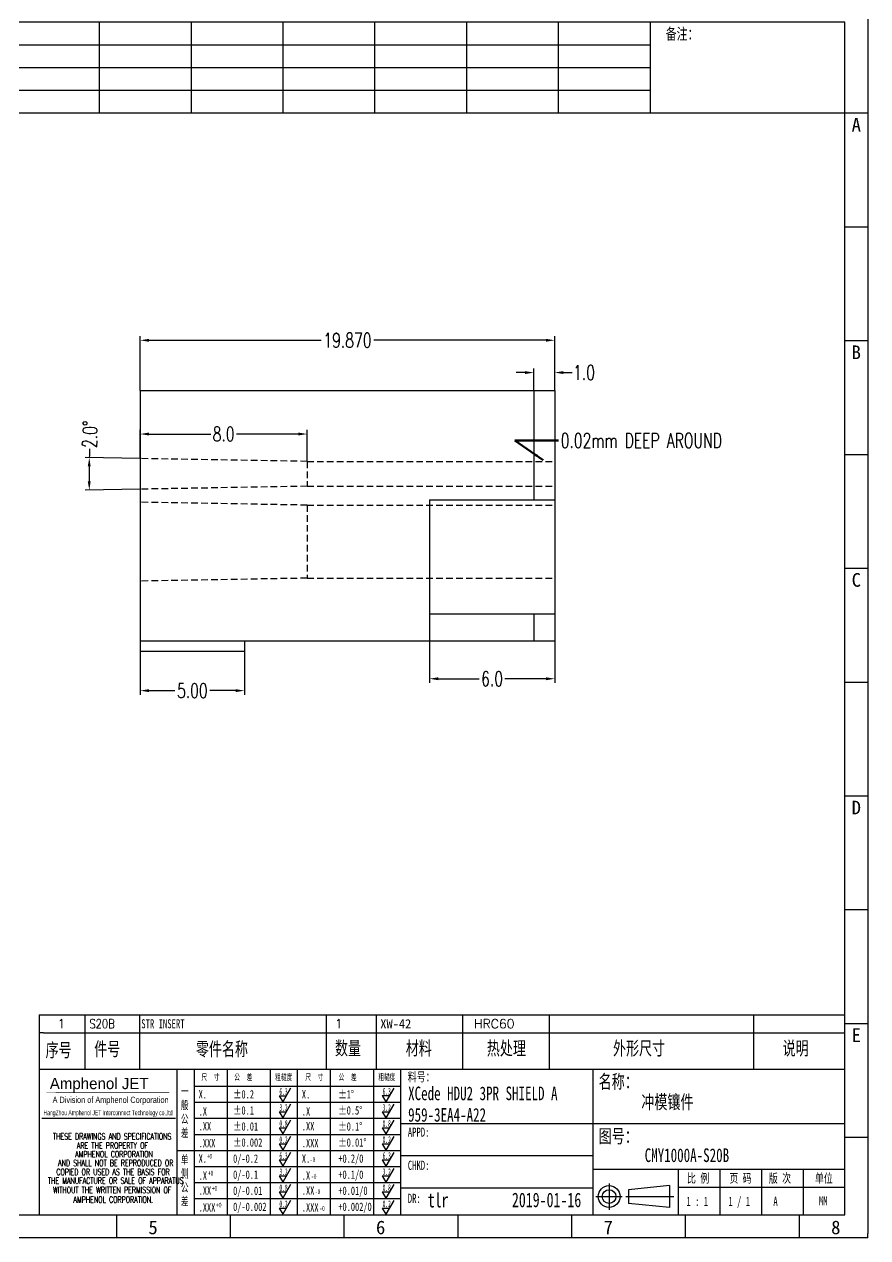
# Model space of a CAD drawing. Header units: millimetres. Extents: x -2852 to 5627, y -2271 to 1849.
# Drawn here: x -2808.1 to -2767.7, y -186.3 to -128.1 of the extents above; entities that cross this region are included whole.
import ezdxf
from ezdxf.enums import TextEntityAlignment as Align

# ---------------------------------------------------------------- set-up
doc = ezdxf.new("R2010")
doc.units = ezdxf.units.MM
doc.header["$PDSIZE"] = 3
doc.linetypes.add('DASHED2', pattern=[9.525, 6.35, -3.175])
for name, color, linetype in [('1', 7, 'Continuous'), ('11', 4, 'DASHED2'), ('41', 1, 'Continuous')]:
    doc.layers.add(name, color=color, linetype=linetype)
doc.styles.add('CH', font='仿宋_GB2312_0.ttf')
doc.styles.add('jet02', font='simplex.shx', dxfattribs={"width": 0.7})
doc.styles.add('SIMPLEX', font='SIMPLEX')
doc.styles.get("Standard").update_dxf_attribs({"font": '仿宋_GB2312_0.ttf', "width": 0.7})
doc.styles.add('TEXTSTYLE_1', font='TRIUMB.TTF')
doc.styles.add('TEXTSTYLE_2', font='TRIUM.TTF')
doc.styles.add('tk', font='', dxfattribs={"width": 0.7})
doc.styles.add('tk 2', font='仿宋_GB2312_0.ttf', dxfattribs={"width": 0.65})
doc.styles.add('tk 4', font='simplex.shx', dxfattribs={"width": 0.65, "bigfont": 'bigfont.shx'})
doc.styles.get('tk').set_extended_font_data('NSimSun')
doc.dimstyles.new('jet02', dxfattribs={"dimtxt": 3.5, "dimasz": 2.1, "dimexe": 1, "dimexo": 0, "dimgap": 0.5, "dimtad": 0, "dimtoh": 1, "dimdec": 3, "dimzin": 9, "dimdsep": 46, "dimtxsty": 'jet02', "dimcen": 0, "dimclrt": 256, "dimazin": 2, "dimtfac": 1, "dimtdec": 3, "dimtofl": 0, "dimtmove": 0, "dimatfit": 1, "dimfxl": 0, "dimarcsym": 0})

# ---------------------------------------------------------------- blocks, each defined once
blk = doc.blocks.new('*D22')
at = {"layer": '41', "ltscale": 0.05}
for p, q in [((-1887.351, -2610.577), (-1887.351, -2612.668)), ((-1882.351, -2610.577), (-1882.351, -2612.668)), ((-1886.931, -2612.468), (-1885.697, -2612.468)), ((-1882.771, -2612.468), (-1884.004, -2612.468))]:
    blk.add_line(p, q, dxfattribs=at)
for points in [[(-1886.931, -2612.398), (-1886.931, -2612.538), (-1887.351, -2612.468)], [(-1882.771, -2612.398), (-1882.771, -2612.538), (-1882.351, -2612.468)]]:
    blk.add_solid(points, dxfattribs=at)
at = {"layer": 'Defpoints', "color": 0, "ltscale": 0.05}
for p in [(-1887.351, -2610.577), (-1882.351, -2610.577), (-1882.351, -2612.468)]:
    blk.add_point(p, dxfattribs=at)
at = {"layer": '41', "ltscale": 0.05, "insert": (-1884.851, -2612.468), "char_height": 0.7, "attachment_point": 5, "style": 'jet02'}
blk.add_mtext('5.00', dxfattribs=at)
blk = doc.blocks.new('*D23')
at = {"layer": '41', "ltscale": 0.05}
for p, q in [((-1887.351, -2598.077), (-1887.351, -2595.475)), ((-1867.481, -2598.077), (-1867.481, -2595.475)), ((-1886.931, -2595.675), (-1878.682, -2595.675)), ((-1867.901, -2595.675), (-1876.149, -2595.675))]:
    blk.add_line(p, q, dxfattribs=at)
for points in [[(-1886.931, -2595.605), (-1886.931, -2595.745), (-1887.351, -2595.675)], [(-1867.901, -2595.605), (-1867.901, -2595.745), (-1867.481, -2595.675)]]:
    blk.add_solid(points, dxfattribs=at)
at = {"layer": 'Defpoints', "color": 0, "ltscale": 0.05}
for p in [(-1867.481, -2595.675), (-1887.351, -2598.077), (-1867.481, -2598.077)]:
    blk.add_point(p, dxfattribs=at)
at = {"layer": '41', "ltscale": 0.05, "insert": (-1877.416, -2595.675), "char_height": 0.7, "attachment_point": 5, "style": 'jet02'}
blk.add_mtext('19.870', dxfattribs=at)
blk = doc.blocks.new('*D24')
at = {"layer": '41', "ltscale": 0.05}
for p, q in [((-1887.351, -2601.343), (-1887.351, -2599.968)), ((-1886.931, -2600.168), (-1883.964, -2600.168)), ((-1879.771, -2600.168), (-1882.737, -2600.168)), ((-1879.351, -2601.482), (-1879.351, -2599.968))]:
    blk.add_line(p, q, dxfattribs=at)
for points in [[(-1886.931, -2600.098), (-1886.931, -2600.238), (-1887.351, -2600.168)], [(-1879.771, -2600.098), (-1879.771, -2600.238), (-1879.351, -2600.168)]]:
    blk.add_solid(points, dxfattribs=at)
at = {"layer": 'Defpoints', "color": 0, "ltscale": 0.05}
for p in [(-1887.351, -2600.168), (-1887.351, -2601.343), (-1879.351, -2601.482)]:
    blk.add_point(p, dxfattribs=at)
at = {"layer": '41', "ltscale": 0.05, "insert": (-1883.351, -2600.168), "char_height": 0.7, "attachment_point": 5, "style": 'jet02'}
blk.add_mtext('8.0', dxfattribs=at)
blk = doc.blocks.new('*D25')
at = {"layer": '41', "ltscale": 0.05}
for p, q in [((-1887.351, -2601.343), (-1889.989, -2601.296)), ((-1887.351, -2602.812), (-1889.989, -2602.858))]:
    blk.add_line(p, q, dxfattribs=at)
for start, end in [(178.45962, 179), (179.54038, 180.45962)]:
    blk.add_arc((-1845.263, -2602.077), 44.533, start, end, dxfattribs=at)
for points in [[(-1889.864, -2601.719), (-1889.724, -2601.721), (-1889.789, -2601.3)], [(-1889.724, -2602.434), (-1889.864, -2602.435), (-1889.789, -2602.854)]]:
    blk.add_solid(points, dxfattribs=at)
at = {"layer": 'Defpoints', "color": 0, "ltscale": 0.05}
for p in [(-1887.351, -2601.343), (-1879.351, -2601.482), (-1889.795, -2602.336), (-1887.351, -2602.812), (-1879.351, -2602.672)]:
    blk.add_point(p, dxfattribs=at)
at = {"layer": '41', "ltscale": 0.05, "insert": (-1889.761, -2600.185), "char_height": 0.7, "attachment_point": 5, "rotation": 88.45962, "style": 'jet02'}
blk.add_mtext('2.0°', dxfattribs=at)
blk = doc.blocks.new('*D26')
at = {"layer": '41', "ltscale": 0.05}
for p, q in [((-1868.901, -2597.223), (-1869.321, -2597.223)), ((-1868.481, -2598.077), (-1868.481, -2597.023)), ((-1867.481, -2598.077), (-1867.481, -2597.023)), ((-1867.061, -2597.223), (-1866.641, -2597.223))]:
    blk.add_line(p, q, dxfattribs=at)
for points in [[(-1868.901, -2597.153), (-1868.901, -2597.293), (-1868.481, -2597.223)], [(-1867.061, -2597.153), (-1867.061, -2597.293), (-1867.481, -2597.223)]]:
    blk.add_solid(points, dxfattribs=at)
at = {"layer": 'Defpoints', "color": 0, "ltscale": 0.05}
for p in [(-1867.481, -2597.223), (-1868.481, -2598.077), (-1867.481, -2598.077)]:
    blk.add_point(p, dxfattribs=at)
at = {"layer": '41', "ltscale": 0.05, "insert": (-1866.074, -2597.223), "char_height": 0.7, "attachment_point": 5, "style": 'jet02'}
blk.add_mtext('1.0', dxfattribs=at)
blk = doc.blocks.new('A3-N')
at = {"layer": '1', "color": 1}
for p, q in [((420, 296.73), (420, 1)), ((420, 269.45), (414.55, 269.45)), ((420, 242.18), (414.55, 242.18)), ((420, 214.91), (414.55, 214.91)), ((420, 187.64), (414.55, 187.64)), ((420, 160.36), (414.55, 160.36)), ((420, 133.09), (414.55, 133.09)), ((420, 105.82), (414.55, 105.82)), ((420, 78.55), (414.55, 78.55)), ((420, 51.27), (414.55, 51.27)), ((222.45, 49.09), (221.45, 49.09)), ((221.45, 49.09), (221.45, 40.36)), ((222.45, 49.09), (414.55, 49.09)), ((232.36, 49.09), (232.36, 40.36)), ((245.45, 49.09), (245.45, 40.36)), ((290.18, 49.09), (290.18, 40.36)), ((302.18, 49.09), (302.18, 40.36)), ((322.91, 49.09), (322.91, 40.36)), ((343.64, 49.09), (343.64, 40.36)), ((392.73, 40.36), (392.73, 49.09)), ((258.55, 40.36), (258.55, 5.44)), ((266.45, 40.36), (266.45, 5.44)), ((276.78, 40.36), (276.78, 5.45)), ((291.18, 40.36), (291.18, 5.45)), ((301.51, 40.37), (301.51, 5.46)), ((308.01, 40.36), (308.01, 5.45)), ((354.09, 40.36), (354.09, 5.45)), ((308.01, 32.39), (258.55, 32.39)), ((308.01, 28.54), (258.55, 28.54)), ((414.55, 27.27), (308.01, 27.27)), ((308.01, 24.69), (258.55, 24.69)), ((420, 24), (414.55, 24)), ((354.09, 19.63), (308.01, 19.63)), ((308.01, 16.99), (258.55, 16.99)), ((414.55, 16.36), (354.09, 16.36)), ((374.55, 16.36), (374.55, 5.45)), ((384.55, 16.36), (384.55, 5.45)), ((394.55, 16.36), (394.55, 5.45)), ((404.55, 16.36), (404.55, 5.45)), ((308.01, 13.14), (258.55, 13.14)), ((308.01, 11.99), (354.09, 11.99)), ((372.51, 12.49), (362.69, 11.5)), ((372.51, 12.49), (372.51, 7.25)), ((414.55, 12), (374.55, 12)), ((308.01, 9.29), (258.55, 9.29)), ((362.69, 11.5), (362.69, 8.23)), ((372.51, 7.25), (362.69, 8.23)), ((240, 0), (240, 5.45)), ((267.27, 0), (267.27, 5.45)), ((294.55, 0), (294.55, 5.45)), ((321.82, 0), (321.82, 5.45)), ((349.09, 0), (349.09, 5.45)), ((376.36, 0), (376.36, 5.45)), ((403.64, 0), (403.64, 5.45)), ((420, 0), (1, 0)), ((420, 0), (420, 1))]:
    blk.add_line(p, q, dxfattribs=at)
at = {"layer": '1'}
for p, q in [((414.55, 278.18), (414.55, 284.73)), ((221.45, 40.36), (221.45, 5.45)), ((221.45, 40.36), (414.55, 40.36)), ((221.45, 40.36), (414.55, 40.36)), ((254.41, 40.36), (254.41, 5.45)), ((283.28, 40.36), (283.28, 5.45)), ((308.01, 36.24), (258.55, 36.24)), ((222.08, 28.67), (254.12, 28.67)), ((308.01, 20.84), (254.41, 20.84))]:
    blk.add_line(p, q, dxfattribs=at)
at = {"layer": '1', "color": 1, "ltscale": 0.05}
for p, q in [((281.68, 35.84), (279.79, 32.56)), ((306.41, 35.84), (304.52, 32.56)), ((278.93, 34.04), (279.79, 32.56)), ((278.93, 34.04), (280.65, 34.04)), ((281.68, 31.99), (279.79, 28.71)), ((303.66, 34.05), (304.52, 32.56)), ((303.66, 34.05), (305.38, 34.05)), ((306.41, 31.99), (304.52, 28.71)), ((278.93, 30.19), (279.79, 28.71)), ((278.93, 30.19), (280.65, 30.19)), ((303.66, 30.2), (305.38, 30.2)), ((303.66, 30.2), (304.52, 28.71)), ((278.93, 26.34), (279.79, 24.86)), ((278.93, 26.34), (280.65, 26.34)), ((281.68, 28.14), (279.79, 24.86)), ((303.66, 26.35), (304.52, 24.86)), ((303.66, 26.35), (305.38, 26.35)), ((306.41, 28.14), (304.52, 24.86)), ((281.68, 24.29), (279.79, 21.01)), ((306.41, 24.29), (304.52, 21.01)), ((278.93, 22.49), (280.65, 22.49)), ((278.93, 22.49), (279.79, 21.01)), ((281.68, 20.45), (279.79, 17.17)), ((303.66, 22.5), (305.38, 22.5)), ((303.66, 22.5), (304.52, 21.01)), ((306.41, 20.46), (304.52, 17.18)), ((278.93, 18.66), (279.79, 17.17)), ((278.93, 18.66), (280.65, 18.66)), ((303.66, 18.66), (304.52, 17.18)), ((303.66, 18.66), (305.38, 18.66)), ((278.93, 14.81), (280.65, 14.81)), ((278.93, 14.81), (279.79, 13.32)), ((281.68, 16.6), (279.79, 13.32)), ((303.66, 14.81), (305.38, 14.81)), ((303.66, 14.81), (304.52, 13.33)), ((306.41, 16.61), (304.52, 13.33)), ((281.68, 12.75), (279.79, 9.47)), ((306.41, 12.76), (304.52, 9.48)), ((278.93, 10.96), (279.79, 9.47)), ((278.93, 10.96), (280.65, 10.96)), ((281.68, 8.9), (279.79, 5.62)), ((303.66, 10.96), (304.52, 9.48)), ((303.66, 10.96), (305.38, 10.96)), ((306.41, 8.91), (304.52, 5.63)), ((278.93, 7.11), (279.79, 5.62)), ((278.93, 7.11), (280.65, 7.11)), ((303.66, 7.11), (305.38, 7.11)), ((303.66, 7.11), (304.52, 5.63))]:
    blk.add_line(p, q, dxfattribs=at)
at = {"layer": '1', "color": 1, "ltscale": 0.1}
for p, q in [((358.01, 13.02), (358.01, 6.71)), ((354.86, 9.87), (361.17, 9.87)), ((362.03, 9.87), (373.54, 9.87))]:
    blk.add_line(p, q, dxfattribs=at)
at = {"layer": '1'}
blk.add_lwpolyline([(221.45, 5.45), (414.55, 5.45), (414.55, 291.27), (5.45, 291.27), (5.45, 5.45), (414.55, 5.45)], dxfattribs=at)
at = {"layer": '1', "color": 7, "linetype": 'Continuous', "const_width": 0.123}
blk.add_lwpolyline([(223.11, 34.74), (252.6, 34.76)], dxfattribs=at)
at = {"layer": '1', "color": 1}
for radius in [2.62, 1.64]:
    blk.add_circle((358.01, 9.87), radius, dxfattribs=at)
at = {"layer": '41'}
for p, q in [((235.82, 291.27), (235.82, 269.45)), ((257.82, 291.27), (257.82, 269.45)), ((279.82, 291.27), (279.82, 269.45)), ((301.82, 291.27), (301.82, 269.45)), ((323.82, 291.27), (323.82, 269.45)), ((345.82, 291.27), (345.82, 269.45)), ((367.82, 291.27), (367.82, 269.45)), ((367.82, 285.82), (5.45, 285.82)), ((367.82, 280.36), (5.45, 280.36)), ((367.82, 274.91), (5.45, 274.91)), ((414.55, 269.45), (5.45, 269.45))]:
    blk.add_line(p, q, dxfattribs=at)
at = {"layer": '1', "style": 'tk', "width": 0.7}
blk.add_text('备注：', height=2.727, dxfattribs=at).set_placement((375.51, 288.55), align=Align.MIDDLE)
at = {"layer": '1', "color": 1}
for s, p in [('A', (418.37, 268.36)), ('B', (418.37, 213.82)), ('C', (418.37, 159.27)), ('D', (418.37, 104.73)), ('E', (418.37, 50.18))]:
    blk.add_text(s, height=3.27, dxfattribs=at).set_placement(p, align=Align.TOP_RIGHT)
at = {"layer": '1', "color": 1, "style": 'tk 2', "width": 0.7}
for s, height, p in [('序号', 3.273, (222.96, 43.34)), ('件号', 3.273, (234.62, 43.61)), ('零件名称', 3.273, (258.97, 43.61)), ('数量', 3.273, (292.3, 43.78)), ('材料', 3.273, (309.27, 43.78)), ('热处理', 3.273, (328.71, 43.78)), ('外形尺寸', 3.273, (358.94, 43.78)), ('说明', 3.273, (399.61, 43.78)), ('料号：', 2.182, (309.77, 37.46)), ('名称：', 3.273, (355.52, 35.79)), ('图号：', 3.273, (355.52, 22.7)), ('比 例', 2.182, (376.69, 13.18)), ('页 码', 2.182, (386.85, 13.18)), ('版 次', 2.182, (396.31, 13.18)), ('单位', 2.182, (407.35, 13.18))]:
    blk.add_text(s, height=height, dxfattribs=at).set_placement(p)
at = {"layer": '1', "color": 7, "linetype": 'Continuous', "style": 'TEXTSTYLE_1'}
blk.add_text('Amphenol JET', height=2.7, dxfattribs=at).set_placement((223.96, 35.61))
at = {"layer": '1', "color": 1, "style": 'tk 2', "width": 0.7}
for s, p in [('X.', (259.64, 34.37)), ('%%P0.2', (267.9, 34.37)), ('X.', (284.37, 34.37)), ('%%P1%%D', (293.12, 34.37)), ('.X', (259.64, 30.28)), ('%%P0.1', (267.9, 30.52)), ('.X', (284.37, 30.28)), ('%%P0.5%%D', (293.12, 30.52)), ('.XX', (259.64, 26.71)), ('%%P0.01', (267.9, 26.67)), ('.XX', (284.37, 26.71)), ('%%P0.1%%D', (293.12, 26.67)), ('.XXX', (259.64, 22.68)), ('%%P0.002', (267.9, 22.82)), ('.XXX', (284.37, 22.68)), ('%%P0.01%%D', (293.12, 22.82)), ('X.', (259.64, 18.97)), ('0/-0.2', (267.9, 18.97)), ('X.', (284.37, 18.97)), ('+0.2/0', (293.12, 18.97)), ('.X', (259.64, 14.88)), ('0/-0.1', (267.9, 15.12)), ('.X', (284.37, 14.88)), ('+0.1/0', (293.12, 15.12)), ('.XX', (259.64, 11.31)), ('0/-0.01', (267.9, 11.27)), ('.XX', (284.37, 11.31)), ('+0.01/0', (293.12, 11.27)), ('.XXX', (259.64, 7.28)), ('0/-0.002', (267.9, 7.42)), ('.XXX', (284.37, 7.28)), ('+0.002/0', (293.12, 7.42))]:
    blk.add_text(s, height=2, dxfattribs=at).set_placement(p, align=Align.MIDDLE_LEFT)
at = {"layer": '1', "color": 1, "ltscale": 0.05, "style": 'tk 2', "width": 0.5}
for s, p in [('6.3', (279.01, 34.26)), ('6.3', (303.74, 34.27)), ('3.2', (279.01, 30.41)), ('3.2', (303.74, 30.42)), ('0.8', (279.01, 26.56)), ('0.8', (303.74, 26.57)), ('0.2', (279.01, 22.71)), ('0.2', (303.74, 22.72)), ('6.3', (279.01, 18.87)), ('6.3', (303.74, 18.88)), ('3.2', (279.01, 15.02)), ('3.2', (303.74, 15.03)), ('0.8', (279.01, 11.17)), ('0.8', (303.74, 11.18)), ('0.2', (279.01, 7.32)), ('0.2', (303.74, 7.33))]:
    blk.add_text(s, height=1.6, dxfattribs=at).set_placement(p)
at = {"layer": '1', "color": 7, "linetype": 'Continuous'}
for s, height, style, width, p in [('A Division of Amphenol Corporation', 1.5, 'TEXTSTYLE_2', 0.7, (224.64, 32.29)), ('HangZhou Amphenol JET Interconnect Technology co.,ltd ', 1.2, 'TEXTSTYLE_2', 0.6, (222.47, 29.36)), ('THESE DRAWINGS AND SPECIFICATIONS', 1.5, 'tk 4', 0.6, (224.73, 23.52)), ('AMPHENOL CORPORATION', 1.5, 'tk 4', 0.6, (230.04, 19.27)), ('ARE THE PROPERTY OF', 1.5, 'tk 4', 0.6, (230.45, 21.35)), ('AND SHALL NOT BE REPRODUCED OR', 1.5, 'tk 4', 0.6, (225.95, 17.17)), ('COPIED OR USED AS THE BASIS FOR', 1.5, 'tk 4', 0.6, (225.54, 15.02)), ('THE MANUFACTURE OR SALE OF APPARATUS', 1.5, 'tk 4', 0.6, (223.5, 12.92)), ('WITHOUT THE WRITTEN PERMISSION OF', 1.5, 'tk 4', 0.6, (224.73, 10.67)), ('AMPHENOL CORPORATION.', 1.5, 'tk 4', 0.6, (229.63, 8.4))]:
    blk.add_text(s, height=height, dxfattribs=dict(at, style=style, width=width)).set_placement(p)
at = {"layer": '1', "style": 'tk 2', "width": 0.7}
for s, p in [('APPD:', (309.77, 24.21)), ('CHKD:', (309.77, 16.27)), ('DR:', (309.77, 8.35))]:
    blk.add_text(s, height=2.182, dxfattribs=at).set_placement(p)
at = {"layer": '1', "color": 7, "style": 'tk 2', "width": 0.7}
blk.add_text('MM', height=2.182, dxfattribs=at).set_placement((408.31, 7.75))
at = {"layer": '1', "color": 1}
for s, p in [('5', (248.72, 4.11)), ('6', (303.26, 4.11)), ('7', (357.81, 4.11)), ('8', (412.35, 4.11))]:
    blk.add_text(s, height=3.27, dxfattribs=at).set_placement(p, align=Align.TOP_CENTER)
at = {"layer": '1', "color": 1, "ltscale": 0.05, "char_height": 1.5, "width": 6.3627, "attachment_point": 1, "style": 'tk 2'}
for s, insert in [('尺  寸', (260.31, 39.25)), ('公  差', (268.17, 39.25)), ('粗糙度', (277.98, 39.25)), ('尺  寸', (285.2, 39.25)), ('公  差', (293.18, 39.25)), ('粗糙度', (302.71, 39.26))]:
    blk.add_mtext(s, dxfattribs=dict(at, insert=insert))
at = {"layer": '1', "ltscale": 0.05, "char_height": 2, "width": 2.5195, "attachment_point": 1, "style": 'tk 2'}
for s, insert in [('一般公差', (255.39, 36.11)), ('单侧公差', (255.39, 19.71))]:
    blk.add_mtext(s, dxfattribs=dict(at, insert=insert))
at = {"layer": '1', "color": 1, "ltscale": 0.05, "char_height": 1.2, "width": 5.1396, "attachment_point": 1, "line_spacing_factor": 0.8, "style": 'tk 2'}
for s, insert in [('+0', (261.58, 20.13)), ('-0', (286.31, 19.33)), ('+0', (261.88, 16.09)), ('-0', (286.61, 15.29)), ('+0', (262.79, 12.45)), ('-0', (287.51, 11.65)), ('+0', (263.87, 8.44)), ('-0', (288.59, 7.64))]:
    blk.add_mtext(s, dxfattribs=dict(at, insert=insert))
at = {"layer": '1', "style": 'tk 2', "width": 0.7}
for tag, p in [('PATR-NO1', (309.84, 32.96)), ('TITLE', (365.74, 30.9)), ('PATR-NO2', (309.84, 27.81)), ('DWG-NO:', (366.54, 18.14))]:
    blk.add_attdef(tag, p, '', height=3.27, dxfattribs=at)
at = {"layer": '1', "color": 1, "style": 'tk 2', "width": 0.7}
for tag, p in [('DRAW', (314.55, 7.27)), ('DATE', (334.72, 7.32))]:
    blk.add_attdef(tag, p, '', height=3.49, dxfattribs=at)
at = {"layer": '1', "style": 'tk 2', "width": 0.7}
for tag, p in [('SCALE', (376.55, 8.73)), ('SHEET', (386.6, 8.72)), ('REV', (397.38, 8.73))]:
    blk.add_attdef(tag, text='', height=2.18, dxfattribs=at).set_placement(p, align=Align.MIDDLE_LEFT)
blk = doc.blocks.new('FB3')
at = {"layer": '1', "color": 1}
for p, q in [((0, 4.36), (193.09, 4.36)), ((0, 4.36), (0, 0)), ((10.91, 4.36), (10.91, 0)), ((24, 4.36), (24, 0)), ((68.73, 4.36), (68.73, 0)), ((80.73, 4.36), (80.73, 0)), ((101.45, 4.36), (101.45, 0)), ((122.18, 4.36), (122.18, 0)), ((171.27, 0), (171.27, 4.36))]:
    blk.add_line(p, q, dxfattribs=at)
at = {"layer": '1'}
for tag, style, p in [('ITEM', 'SIMPLEX', (4.36, 2.18)), ('PARTNO', 'SIMPLEX', (12, 2.18)), ('QTY', 'SIMPLEX', (74.18, 2.18)), ('MATL', 'CH', (81.72, 2.18)), ('FINISH', 'SIMPLEX', (104.17, 2.18)), ('SPEC', 'SIMPLEX', (130.91, 2.18)), ('REMARK', 'SIMPLEX', (174.06, 2.18))]:
    blk.add_attdef(tag, text='', height=2.18, dxfattribs=dict(at, style=style)).set_placement(p, align=Align.MIDDLE_LEFT)
at = {"layer": '1', "style": 'tk', "width": 0.7}
blk.add_attdef('DIE', text='', height=2.18, dxfattribs=at).set_placement((24.43, 2.18), align=Align.MIDDLE_LEFT)
blk = doc.blocks.new('*D674')
at = {"layer": '41', "ltscale": 0.05}
for p, q in [((-1873.481, -2608.784), (-1873.481, -2612.097)), ((-1867.481, -2610.077), (-1867.481, -2612.097)), ((-1873.061, -2611.897), (-1871.094, -2611.897)), ((-1867.901, -2611.897), (-1869.867, -2611.897))]:
    blk.add_line(p, q, dxfattribs=at)
for points in [[(-1873.061, -2611.827), (-1873.061, -2611.967), (-1873.481, -2611.897)], [(-1867.901, -2611.827), (-1867.901, -2611.967), (-1867.481, -2611.897)]]:
    blk.add_solid(points, dxfattribs=at)
at = {"layer": 'Defpoints', "color": 0, "ltscale": 0.05}
for p in [(-1873.481, -2608.784), (-1867.481, -2610.077), (-1867.481, -2611.897)]:
    blk.add_point(p, dxfattribs=at)
at = {"layer": '41', "ltscale": 0.05, "insert": (-1870.481, -2611.897), "char_height": 0.7, "attachment_point": 5, "style": 'jet02'}
blk.add_mtext('6.0', dxfattribs=at)

msp = doc.modelspace()

# ---------------------------------------------------------------- linework, layer by layer
at = {"layer": '1', "ltscale": 0.05}
for p, q in [((-2802.5584, -145.6474), (-2782.6884, -145.6474)), ((-2802.5584, -145.6474), (-2802.5584, -158.1474)), ((-2782.6884, -145.6474), (-2782.6884, -157.6474)), ((-2788.6884, -150.8974), (-2782.6884, -150.8974)), ((-2788.6884, -150.8974), (-2788.6884, -156.3545)), ((-2788.6884, -156.3545), (-2782.6884, -156.3545)), ((-2802.5584, -157.6474), (-2782.6884, -157.6474)), ((-2802.5584, -158.1474), (-2797.5584, -158.1474)), ((-2797.5584, -157.6474), (-2797.5584, -158.1474))]:
    msp.add_line(p, q, dxfattribs=at)
at = {"layer": '1', "color": 3, "ltscale": 0.05}
for p, q in [((-2783.6884, -145.6474), (-2783.6884, -150.8974)), ((-2783.6884, -156.3545), (-2783.6884, -157.6474))]:
    msp.add_line(p, q, dxfattribs=at)
at = {"layer": '11', "ltscale": 0.05}
for p, q in [((-2794.5584, -149.0524), (-2802.5584, -148.9127)), ((-2794.5584, -149.0524), (-2782.6884, -149.0524)), ((-2794.5584, -149.0524), (-2794.5584, -150.2424)), ((-2794.5584, -150.2424), (-2802.5584, -150.382)), ((-2794.5584, -150.2424), (-2782.6884, -150.2424)), ((-2794.5584, -151.1474), (-2802.5584, -151.0077)), ((-2794.5584, -151.1474), (-2782.6884, -151.1474)), ((-2794.5584, -151.1474), (-2794.5584, -154.6474)), ((-2794.5584, -154.6474), (-2802.5584, -154.787)), ((-2794.5584, -154.6474), (-2782.6884, -154.6474))]:
    msp.add_line(p, q, dxfattribs=at)

# ---------------------------------------------------------------- block references
at = {"layer": '1', "ltscale": 0.05, "xscale": 0.2000000000000455, "yscale": 0.2000000000000455, "zscale": 0.2000000000000455}
msp.add_blockref('A3-N', (-2851.6835, -186.2581), dxfattribs=at).add_auto_attribs({'DWG-NO:': 'CMY1000A-S20B', 'TITLE': '冲模镶件', 'REV': 'A', 'SHEET': '1 / 1', 'DRAW': 'tlr', 'DATE': '2019-01-16', 'PATR-NO1': 'XCede HDU2 3PR SHIELD A', 'PATR-NO2': '959-3EA4-A22', 'SCALE': '1 : 1'})
at = {"layer": '1', "ltscale": 0.05}
ref = msp.add_blockref('FB3', (-2807.3925, -176.4399), dxfattribs=dict(at, xscale=0.2000000000000455, yscale=0.2000000000000455, zscale=0.2000000000000455))
ref.add_attrib('PARTNO', 'S20B', dxfattribs={"height": 0.43636, "style": 'SIMPLEX', "width": 0.8}).set_placement((-2804.9925, -176.0035), align=Align.MIDDLE_LEFT)
ref.add_attrib('ITEM', '1', dxfattribs={"height": 0.4364, "style": 'SIMPLEX'}).set_placement((-2806.5198, -176.0035), align=Align.MIDDLE_LEFT)
ref.add_attrib('DIE', 'STR INSERT', dxfattribs={"height": 0.43636, "style": 'tk', "width": 0.7}).set_placement((-2802.5065, -176.0035), align=Align.MIDDLE_LEFT)
ref.add_attrib('QTY', '1', dxfattribs={"height": 0.4364, "style": 'SIMPLEX'}).set_placement((-2793.2326, -176.0035), align=Align.MIDDLE_LEFT)
ref.add_attrib('MATL', 'XW-42', dxfattribs={"height": 0.43636, "style": 'CH'}).set_placement((-2791.0493, -176.0035), align=Align.MIDDLE_LEFT)
ref.add_attrib('FINISH', 'HRC60', dxfattribs={"height": 0.43636, "style": 'SIMPLEX'}).set_placement((-2786.558, -176.0035), align=Align.MIDDLE_LEFT)

# ---------------------------------------------------------------- texts
at = {"layer": '41', "ltscale": 0.05, "insert": (-2782.4013, -148.0497), "char_height": 0.7, "attachment_point": 4, "style": 'jet02'}
msp.add_mtext('0.02mm DEEP AROUND', dxfattribs=at)

# ---------------------------------------------------------------- dimensions: what is measured, and where the dimension line sits
at = {"layer": '41', "ltscale": 0.05}
for base, p1, p2, override, picture, middle in [((-2782.6884, -143.2448), (-2802.5584, -145.6474), (-2782.6884, -145.6474), {"dimscale": 0.2, "dimtoh": 0, "dimzin": 1, "dimclrd": 256, "dimclre": 256, "dimadec": 3, "dimazin": 0, "dimatfit": 3, "dimlwd": 65535, "dimlwe": 65535}, '*D23', (-2792.6234, -143.2448)), ((-2782.6884, -144.793), (-2783.6884, -145.6474), (-2782.6884, -145.6474), {"dimscale": 0.2, "dimtoh": 0, "dimdec": 1, "dimzin": 1, "dimclrd": 256, "dimclre": 256, "dimadec": 1, "dimazin": 0, "dimatfit": 3, "dimlwd": 65535, "dimlwe": 65535}, '*D26', (-2781.2817, -144.793)), ((-2802.5584, -147.7386), (-2794.5584, -149.0524), (-2802.5584, -148.9127), {"dimscale": 0.2, "dimtoh": 0, "dimdec": 1, "dimzin": 1, "dimclrd": 256, "dimclre": 256, "dimadec": 1, "dimazin": 0, "dimatfit": 3, "dimlwd": 65535, "dimlwe": 65535}, '*D24', (-2798.5584, -147.7386)), ((-2782.6884, -159.4672), (-2788.6884, -156.3545), (-2782.6884, -157.6474), {"dimscale": 0.2, "dimtoh": 0, "dimdec": 1, "dimzin": 1, "dimclrd": 256, "dimclre": 256, "dimadec": 1, "dimazin": 0, "dimatfit": 3, "dimlwd": 65535, "dimlwe": 65535}, '*D674', (-2785.6884, -159.4672)), ((-2797.5584, -160.0377), (-2802.5584, -158.1474), (-2797.5584, -158.1474), {"dimscale": 0.2, "dimtoh": 0, "dimdec": 2, "dimzin": 1, "dimclrd": 256, "dimclre": 256, "dimazin": 0, "dimatfit": 3, "dimlwd": 65535, "dimlwe": 65535}, '*D22', (-2800.0584, -160.0377))]:
    dim = msp.add_linear_dim(base=base, p1=p1, p2=p2, dimstyle='jet02', override=override, dxfattribs=at)
    dim.commit()
    dim.dimension.update_dxf_attribs({"geometry": picture, "text_midpoint": middle, "insert": (-915.2077, 2452.4298)})
dim = msp.add_angular_dim_2l(base=(-2805.0027, -149.9064), line1=((-2794.5584, -150.2424), (-2802.5584, -150.382)), line2=((-2794.5584, -149.0524), (-2802.5584, -148.9127)), dimstyle='jet02', override={"dimscale": 0.2, "dimtoh": 0, "dimdec": 1, "dimzin": 1, "dimclrd": 256, "dimclre": 256, "dimadec": 1, "dimazin": 0, "dimatfit": 3, "dimlwd": 65535, "dimlwe": 65535}, dxfattribs=at)
dim.commit()
dim.dimension.update_dxf_attribs({"geometry": '*D25', "text_midpoint": (-2804.9686, -147.7555), "insert": (-915.2077, 2452.4298)})

# ---------------------------------------------------------------- leaders
at = {"layer": '41', "ltscale": 0.05, "annotation_type": 0, "has_hookline": 1, "hookline_direction": 0, "text_width": 8.6567}
msp.add_leader([(-2783.2346, -148.9903), (-2784.6013, -148.0497), (-2782.5013, -148.0497)], dimstyle='jet02', override={"dimscale": 0.2, "dimtoh": 0, "dimdec": 1, "dimzin": 1, "dimclrd": 256, "dimclre": 256, "dimadec": 1, "dimazin": 0, "dimatfit": 3, "dimlwd": 65535, "dimlwe": 65535}, dxfattribs=at)

doc.saveas('drawing.dxf')
